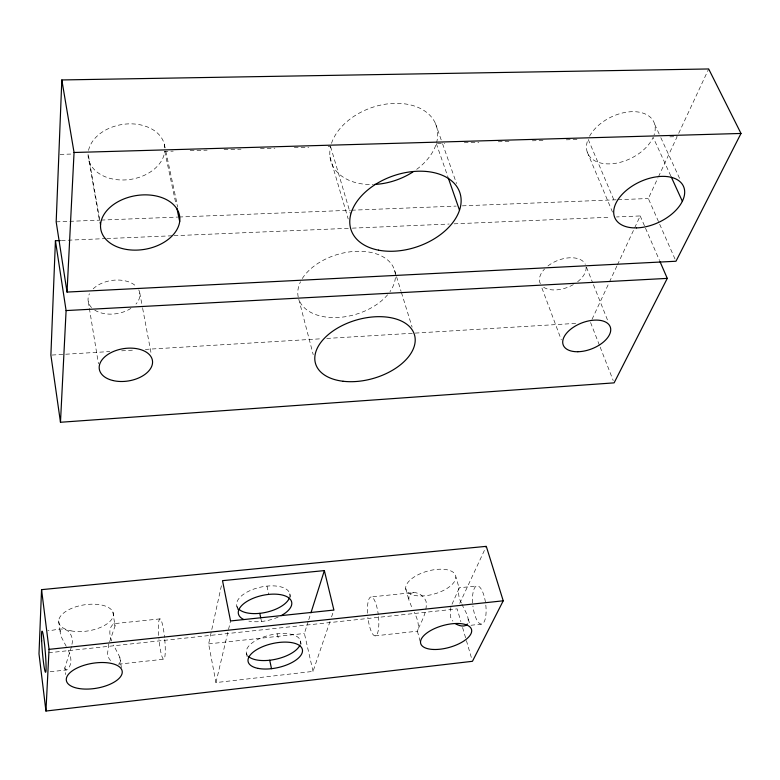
<?xml version="1.0" encoding="UTF-8"?>
<svg xmlns="http://www.w3.org/2000/svg" width="780" height="780" viewBox="0 0 780 780"><rect width="100%" height="100%" fill="white"/><g stroke="black" fill="none" stroke-linecap="round" stroke-linejoin="round"><path stroke-width="0.58" stroke-dasharray="3.9 2.92" d="M461.926 604.139C464.353 610.321 469.657 616.414 467.873 623.483M450.889 607.327L450.167 612.398L450.46 617.077L452.887 621.133M108.8 643.958L107.435 654.361L109.054 658.554L111.462 661.733M71.555 646.415L64.828 667.865L65.715 674.612M330.037 621.416L313.034 671.395L215.953 682.578L208.64 643.89L221.481 585.341M215.953 682.578L230.548 620.958M112.856 611.881L115.031 626.018L109.629 641.784M313.034 671.395L304.395 633.467L308.383 620.899M308.753 619.749L310.567 614.035M331.578 616.873L333.898 610.058M452.02 604.246L459.166 588.13L455.861 576.927A25.818 11.905 -15.5 0 0 417.778 574.899A25.818 11.905 -15.5 0 0 418.733 595.93A25.818 11.905 -15.5 0 0 455.861 576.927M71.965 644.319C73.252 639.697 71.653 634.92 68.513 631.429C62.683 626.35 54.6 630.913 47.873 630.542M66.261 646.405L60.996 636.353L60.109 631.761L61.025 629.743L62.917 628.972M459.712 603.389L485.774 547.443M592.039 319.342L608.966 283.013M609.472 281.921L616.902 265.97M617.399 264.907L634.159 228.93M634.657 227.848L640.204 215.943L616.502 216.947M675.012 259.048L648.326 198.52L657.93 177.889M658.437 176.806L677.157 136.627L668.752 136.87M678.678 133.351L708.679 68.962M50.164 671.755L66.427 669.962L67.899 668.821C73.222 662.961 70.532 654.683 67.402 648.385M159.988 618.891L113.802 623.688C107.698 628.3 109.668 637.094 112.72 643.032M420.186 641.462L417.319 630.942C421.229 621.709 427.479 612.085 426.104 601.487C424.154 596.339 419.211 592.605 413.663 592.527L371.144 596.944M118.93 663.887L120.49 661.713L119.779 657.111L113.519 644.992M413.663 592.527L410.875 593.356L409.061 595.364L408.827 599.869L412.279 608.478M118.482 664.209L163.585 659.227M375.014 635.866L417.553 631.166C419.669 624.79 417.115 618.043 414.18 612.202M470.974 625.267L481.221 624.136M208.64 643.89L304.395 633.467M48.672 652.772L457.158 608.878L460.892 621.689M461.448 603.038C458.64 598.523 458.055 592.742 459.01 587.808L477.223 585.917M52.094 355.046L109.785 351.556M121.68 350.834L134.696 350.044M145.343 349.401L321.916 338.735M326.732 338.442L577.395 323.29M61.366 240.484L105.593 238.612M106.811 238.563L172.906 235.755M174.086 235.706L351.136 228.199M352.336 228.15L449.183 224.045M454.038 223.841L610.574 217.201M56.179 221.861L99.957 220.136M101.166 220.087L177.772 217.064M178.99 217.016L350.425 210.259M351.644 210.21L456.212 206.086M462.296 205.852L616.707 199.768M617.926 199.719L648.326 198.52M60.079 154.381L72.267 154.03M99.733 219.901L88.101 153.572A38.639 27.768 -8.9 0 0 124.039 179.975A38.639 27.768 -8.9 0 0 164.755 151.369L173.228 151.125M190.174 150.637L207.119 150.15M224.065 149.662L241.01 149.175M260.383 148.619L274.901 148.2M294.274 147.644L308.792 147.225M328.165 146.669L330.584 146.601A55.643 38.269 -19.6 0 0 373.454 184.499M416.666 169.367A55.643 38.269 -19.6 0 0 436.303 143.559L444.805 143.315M464.236 142.75L478.813 142.331M498.254 141.775L511.612 141.394M532.262 140.8L545.62 140.41M566.27 139.815L579.628 139.435M66.427 669.962L65.383 669.796L64.828 667.865M113.802 623.688L114.699 623.942L115.031 626.018M654.693 124.342L660.299 136.51M660.806 137.621L680.17 179.683M670.771 175.919L653.143 137.319A36.592 22.903 -26.1 0 1 609.687 163.878A36.592 22.903 -26.1 0 1 588.13 139.191L614.65 201.727M640.204 215.943L645.041 227.097M645.518 228.208L659.539 260.54M587.233 152.041L612.524 212.121M586.472 267.209L592.566 282.516M593.404 284.632L608.176 321.701M590.567 322.491L599.722 345.969M600.161 347.09L613.236 380.62M541.944 288.064L561.298 339.856M435.386 123.337L442.172 142.652M442.572 143.793L456.544 183.563M436.303 143.559L447.915 176.894M394.602 270.358L396.211 275.594M396.542 276.647L401.095 291.427M401.447 292.558L412.103 327.122M330.584 146.601L350.678 214.597M468.283 619.067L469.648 623.698M330.008 157.043L348.212 219.005M462.589 627.52L471.764 658.973M405.746 588.578L408.827 599.869M298.798 299.276L313.219 354.715M289.799 593.775L290.589 597.285M300.446 640.926L301.158 644.114M266.994 586.111L268.798 594.399M277.358 633.818L278.762 640.273M164.287 144.144L165.555 150.101M165.809 151.291L177.772 207.226M164.755 151.369L176.153 204.828M261.017 619.154L261.505 621.484M236.847 606.06L237.559 609.59M246.49 653.504L247.143 656.711M139.756 292.939L142.438 307.223M142.643 308.324L151.349 354.627M88.978 160.797L99.538 221.081M88.276 301.685L98.446 363.841M119.779 657.111L121.514 668.48M58.685 620.88L60.109 631.761M589.524 136.246A36.592 22.903 -26.1 0 1 632.414 111.677A36.592 22.903 -26.1 0 1 654.04 135.067M331.481 143.393A55.643 38.269 -19.6 0 1 395.821 103.331A55.643 38.269 -19.6 0 1 436.634 142.399M88.54 150.403A38.639 27.768 -8.9 0 1 130.25 123.844A38.639 27.768 -8.9 0 1 164.863 150.16M138.743 289.868A26.111 16.78 -8.7 0 1 135.983 304.073M130.913 308.373A26.111 16.78 -8.7 0 1 94.653 310.079M91.562 307.583A26.111 16.78 -8.7 0 1 89.476 293.709M93.171 288.844A26.111 16.78 -8.7 0 1 136.724 286.942M586.082 267.121A24.492 14.323 -21.8 0 1 577.317 281.97M573.358 284.593A24.492 14.323 -21.8 0 1 543.358 287.05M540.365 283.676A24.492 14.323 -21.8 0 1 544.596 268.973M547.94 265.96A24.492 14.323 -21.8 0 1 585.341 264.352M302.279 278.567A50.027 31.307 -16.3 0 1 368.062 251.93A50.027 31.307 -16.3 0 1 389.951 291.73M387.611 294.772A50.027 31.307 -16.3 0 1 338.403 317.46A50.027 31.307 -16.3 0 1 299.12 300.066M298.223 297.073A50.027 31.307 -16.3 0 1 300.524 281.716M378.495 616.551A19.568 5.314 83.7 0 1 375.209 635.866A19.568 5.314 83.7 0 1 367.887 617.224M367.555 613.216A19.568 5.314 83.7 0 1 371.339 596.953A19.568 5.314 83.7 0 1 378.261 614.494M472.622 603.008A19.227 6.464 83.2 0 1 481.172 589.017A19.227 6.464 83.2 0 1 484.282 621.601A19.227 6.464 83.2 0 1 472.904 605.962M278.177 617.068A27.28 12.802 -12.5 0 1 248.839 621.104M237.9 608.108A27.193 12.88 -12.5 0 1 261.066 587.038A27.193 12.88 -12.5 0 1 289.673 597.207M247.533 655.473A27.71 12.412 -12.6 0 1 271.313 634.783A27.71 12.412 -12.6 0 1 300.271 644.251M164.755 639.493A20.261 2.876 84.6 0 1 163.624 659.236A20.261 2.876 84.6 0 1 158.896 638.596M158.652 635.476A20.261 2.876 84.6 0 1 160.105 618.91A20.261 2.876 84.6 0 1 164.551 637.358M71.038 630.864A27.651 13.172 -9.1 0 0 113.383 615.274A27.651 13.172 -9.1 0 0 73.72 607.532A27.651 13.172 -9.1 0 0 71.038 630.864"/><path stroke-width="1.17" d="M41.554 589.651L39 653.806L45.942 711.038L472.446 661.303L503.227 600.805L486.291 546.341L41.554 589.651L49.052 649.36L45.942 711.038M60.177 240.542L55.429 240.737L50.885 355.115L60.479 422.263L614.114 382.863L667.27 278.382L660.017 261.651M61.825 79.95L56.179 221.861L67.031 292.071L675.987 261.241L741 133.458L708.679 68.962L61.825 79.95L74.051 152.49L67.031 292.071M60.479 422.263L66.095 310.567L55.429 240.737M310.927 612.895L324.353 570.599L222.514 580.661L230.548 620.958L333.898 610.058L324.353 570.599M467.22 624.127L465.913 625.414C462.491 626.886 458.767 625.501 455.676 623.883M49.052 649.36L503.227 600.805M66.095 310.567L667.27 278.382M74.051 152.49L741 133.458M671.278 177.021L682.364 201.279M448.315 178.045L459.517 210.23M176.914 208.387L179.702 221.461A39.975 27.222 -9.5 0 1 117.312 246.928A39.975 27.222 -9.5 0 1 123.552 199.076A39.975 27.222 -9.5 0 1 179.702 221.461M259.779 613.333L260.764 617.994M269.714 660.231L271.508 668.684M100.152 222.271L100.561 224.64M412.922 171.961A55.643 38.269 -19.6 0 1 374.575 184.451M243.916 619.573A27.28 12.802 -12.5 0 1 248.722 600.395A27.28 12.802 -12.5 0 1 286.377 596.427A27.28 12.802 -12.5 0 1 281.073 615.654M289.36 598.094A27.193 12.88 -12.5 0 1 265.775 612.368A27.193 12.88 -12.5 0 1 238.709 609.034M299.939 645.109A27.71 12.412 -12.6 0 1 275.818 659.217A27.71 12.412 -12.6 0 1 248.352 656.36M636.538 227.897A37.742 22.327 -25 0 0 684.245 188.536A37.742 22.327 -25 0 0 626.827 189.998A37.742 22.327 -25 0 0 636.538 227.897M378.514 250.156A57.486 37.411 -19.1 0 0 461.126 199.963A57.486 37.411 -19.1 0 0 376.681 183.631A57.486 37.411 -19.1 0 0 378.514 250.156M112.661 380.465A26.92 16.341 -9.2 0 0 152.568 361.988A26.92 16.341 -9.2 0 0 112.379 351.965A26.92 16.341 -9.2 0 0 112.661 380.465M577.863 351.731A25.194 13.874 -21.2 0 0 610.486 327.668A25.194 13.874 -21.2 0 0 571.808 328.36A25.194 13.874 -21.2 0 0 577.863 351.731M343.073 381.254A51.519 30.4 -16.1 0 0 415.087 337.818A51.519 30.4 -16.1 0 0 336.823 328.517A51.519 30.4 -16.1 0 0 343.073 381.254M41.652 640.673A20.651 1.443 85.1 0 0 45.513 672.272A20.651 1.443 85.1 0 0 44.285 642.193A20.651 1.443 85.1 0 0 41.652 640.673M78.829 688.506A28.294 12.616 -9.5 0 0 122.197 672.857A28.294 12.616 -9.5 0 0 81.783 666.052A28.294 12.616 -9.5 0 0 78.829 688.506M433.582 649.477A26.374 11.388 -15.4 0 0 471.695 630.659A26.374 11.388 -15.4 0 0 432.998 629.304A26.374 11.388 -15.4 0 0 433.582 649.477M258.112 668.392A27.797 12.324 -12.6 0 0 302.182 652.733A27.797 12.324 -12.6 0 0 265.453 645.587A27.797 12.324 -12.6 0 0 258.112 668.392"/></g></svg>
